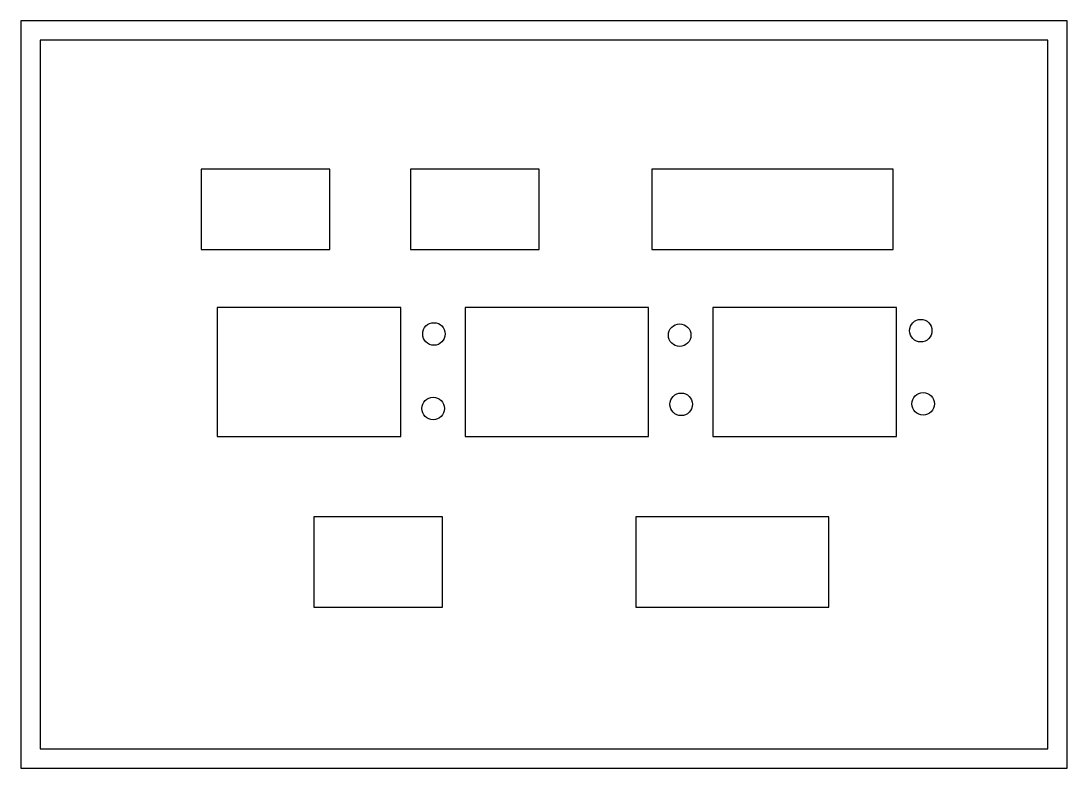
# Model space of a CAD drawing. Extents: x 0 to 325, y 0 to 232.
import ezdxf

# ---------------------------------------------------------------- set-up
doc = ezdxf.new("R2010")
doc.units = 0
doc.layers.get('0').update_dxf_attribs({"linetype": 'continuous'})

# ---------------------------------------------------------------- blocks, each defined once
blk = doc.blocks.new('SKETCH')
at = {"color": 7}
for points in [[(325, 0), (325, 232), (0, 232), (0, 0)], [(6, 226), (6, 6), (319, 6), (319, 226)], [(56, 186), (56, 161), (96, 161), (96, 186)], [(121, 186), (121, 161), (161, 161), (161, 186)], [(271, 161), (271, 186), (196, 186), (196, 161)], [(118, 103), (118, 143), (61, 143), (61, 103)], [(195, 103), (195, 143), (138, 143), (138, 103)], [(272, 103), (272, 143), (215, 143), (215, 103)], [(91, 78), (91, 50), (131, 50), (131, 78)], [(251, 50), (251, 78), (191, 78), (191, 50)]]:
    blk.add_lwpolyline(points, close=True, dxfattribs=at)
for centre in [(128.311569, 134.797211), (204.646408, 134.455063), (279.535034, 135.820099), (128.052017, 111.670067), (205.126541, 112.949409), (280.264801, 113.08123)]:
    blk.add_circle(centre, 3.5, dxfattribs=at)

msp = doc.modelspace()

# ---------------------------------------------------------------- block references
at = {"color": 7}
msp.add_blockref('SKETCH', (0, 0), dxfattribs=at)

doc.saveas('drawing.dxf')
